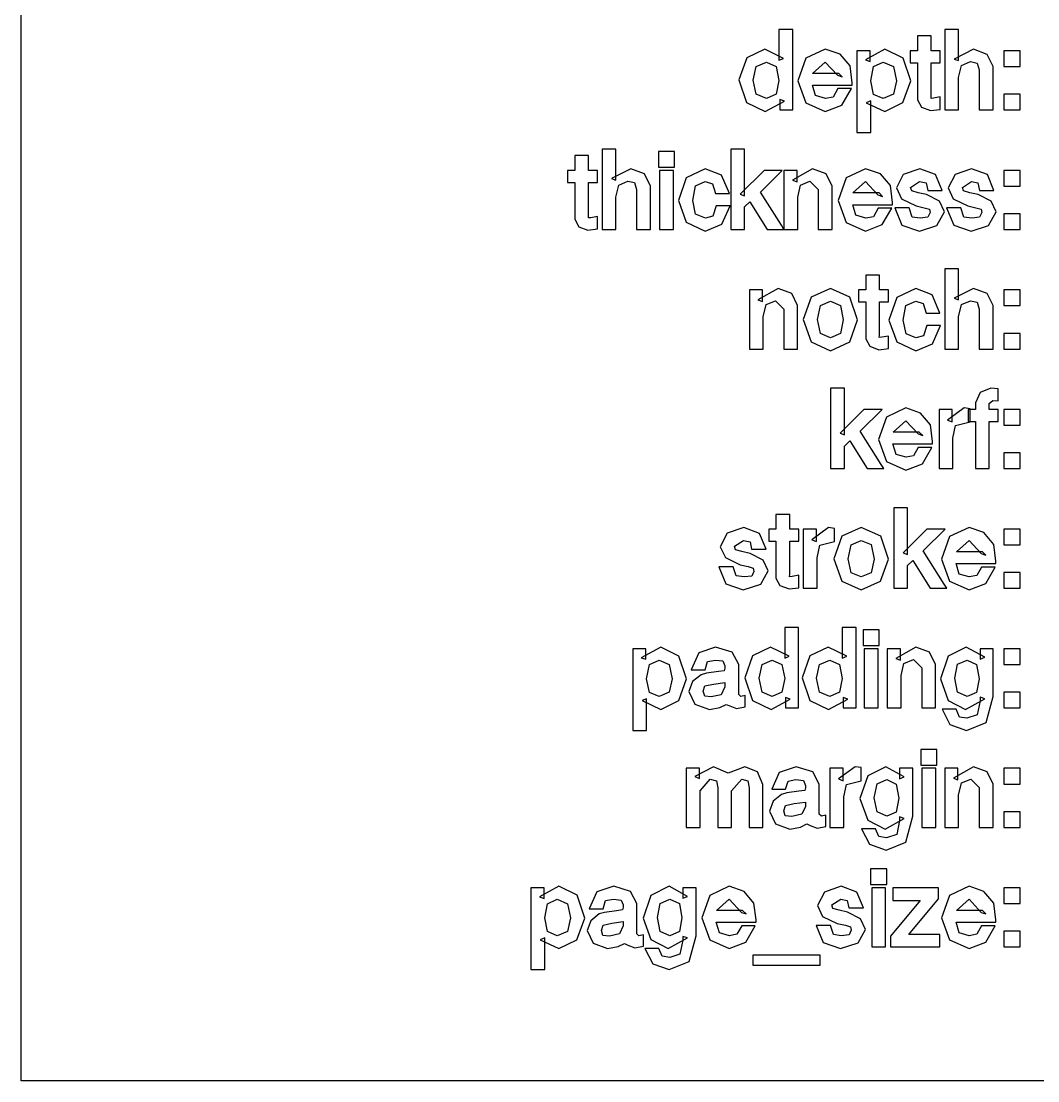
# Model space of a CAD drawing. Extents: x 0 to 373, y 0 to 632.
# Drawn here: x 0.4 to 24.68, y 0.13 to 25.42 of the extents above; entities that cross this region are included whole.
import ezdxf

# ---------------------------------------------------------------- set-up
doc = ezdxf.new("R2010")
doc.units = 0
doc.layers.get('0').update_dxf_attribs({"linetype": 'CONTINUOUS'})

msp = doc.modelspace()

# ---------------------------------------------------------------- linework, layer by layer
at = {"color": 150}
for p, q in [((0.3955, 0.12678), (0.3955, 53.0433)), ((18.8226, 25.2222), (18.4919, 25.2222)), ((18.4919, 25.2222), (18.4919, 24.4891)), ((18.8226, 23.3591), (18.8226, 25.2222)), ((22.1313, 25.0679), (21.8006, 25.0679)), ((21.8006, 25.0679), (21.8006, 24.7151)), ((22.1313, 24.7151), (22.1313, 25.0679)), ((22.7858, 25.2222), (22.4551, 25.2222)), ((22.4551, 25.2222), (22.4551, 23.304)), ((22.7858, 24.4781), (22.7858, 25.2222)), ((17.723, 24.5429), (17.5383, 24.0206)), ((18.1556, 24.7537), (17.723, 24.5429)), ((18.6021, 24.5332), (18.1556, 24.7537)), ((19.1382, 24.536), (18.9453, 23.9985)), ((19.6012, 24.7537), (19.1382, 24.536)), ((19.954, 24.631), (19.6012, 24.7537)), ((20.191, 24.3513), (19.954, 24.631)), ((20.6706, 24.7151), (20.3564, 24.7151)), ((20.3564, 24.7151), (20.3564, 22.7638)), ((21.0234, 24.7537), (20.5603, 24.5001)), ((20.6706, 24.4615), (20.6706, 24.7151)), ((21.4602, 24.5374), (21.0234, 24.7537)), ((21.6407, 23.993), (21.4602, 24.5374)), ((21.8006, 24.7151), (21.6297, 24.7151)), ((21.6297, 24.7151), (21.6297, 24.4285)), ((22.3463, 24.7151), (22.1313, 24.7151)), ((22.3463, 24.4285), (22.3463, 24.7151)), ((23.1386, 24.7537), (22.6756, 24.5167)), ((23.468, 24.6283), (23.1386, 24.7537)), ((23.6072, 24.3403), (23.468, 24.6283)), ((24.2521, 24.7151), (23.8662, 24.7151)), ((23.8662, 24.7151), (23.8662, 24.3403)), ((24.2521, 24.3954), (24.2521, 24.7151)), ((17.88, 24.0096), (17.9517, 24.3389)), ((17.9517, 24.3389), (18.1942, 24.445)), ((18.1942, 24.445), (18.4258, 24.3362)), ((18.4258, 24.3362), (18.4919, 24.0041)), ((18.4919, 24.4891), (18.6021, 24.5332)), ((19.298, 24.1749), (19.6012, 24.445)), ((19.6012, 24.445), (19.8934, 24.1308)), ((20.2406, 23.9489), (20.191, 24.3513)), ((20.5603, 24.5001), (20.6706, 24.4615)), ((20.6871, 23.9985), (20.7546, 24.3362)), ((20.7546, 24.3362), (20.9848, 24.445)), ((20.9848, 24.445), (21.2259, 24.3375)), ((21.2259, 24.3375), (21.299, 23.9985)), ((21.6297, 24.4285), (21.8006, 24.4285)), ((21.8006, 24.4285), (21.8006, 23.5465)), ((22.1313, 23.6402), (22.1313, 24.4285)), ((22.1313, 24.4285), (22.3463, 24.4285)), ((22.6756, 24.5167), (22.7858, 24.4781)), ((22.7858, 24.0757), (22.8506, 24.3651)), ((22.8506, 24.3651), (23.0725, 24.456)), ((23.0725, 24.456), (23.2296, 24.4216)), ((23.2296, 24.4216), (23.2765, 24.2576)), ((23.6072, 23.3591), (23.6072, 24.3403)), ((23.8662, 24.3403), (24.2521, 24.3403)), ((24.2521, 24.3403), (24.2521, 24.3954)), ((19.9209, 24.1749), (19.298, 24.1749)), ((19.8934, 24.1308), (20.0036, 24.0923)), ((20.0036, 24.0923), (19.9209, 24.1749)), ((22.7858, 23.304), (22.7858, 24.0757)), ((23.2765, 24.2576), (23.2765, 23.304)), ((17.5383, 24.0206), (17.7216, 23.4804)), ((17.9517, 23.6788), (17.88, 24.0096)), ((18.4919, 24.0041), (18.4258, 23.6775)), ((18.9453, 23.9985), (19.1368, 23.4735)), ((19.3683, 23.643), (19.2925, 23.8938)), ((19.2925, 23.8938), (20.2406, 23.8938)), ((19.8989, 23.8111), (19.7859, 23.6086)), ((20.2241, 23.8111), (19.8989, 23.8111)), ((19.9995, 23.4184), (20.2241, 23.8111)), ((20.2406, 23.8938), (20.2406, 23.9489)), ((20.7546, 23.6733), (20.6871, 23.9985)), ((21.299, 23.9985), (21.2259, 23.6775)), ((21.4561, 23.4763), (21.6407, 23.993)), ((18.1942, 23.5741), (17.9517, 23.6788)), ((18.4258, 23.6775), (18.1942, 23.5741)), ((18.6242, 23.5134), (18.514, 23.552)), ((18.514, 23.552), (18.514, 23.304)), ((19.6067, 23.5741), (19.3683, 23.643)), ((19.7859, 23.6086), (19.6067, 23.5741)), ((20.9848, 23.5741), (20.7546, 23.6733)), ((21.2259, 23.6775), (20.9848, 23.5741)), ((21.8006, 23.5465), (21.897, 23.3702)), ((22.1258, 23.5782), (22.1313, 23.6402)), ((22.1864, 23.5851), (22.1258, 23.5782)), ((22.3463, 23.6127), (22.1864, 23.5851)), ((22.3463, 23.3591), (22.3463, 23.6127)), ((24.2521, 23.6788), (23.8662, 23.6788)), ((23.8662, 23.6788), (23.8662, 23.304)), ((24.2521, 23.3591), (24.2521, 23.6788)), ((17.7216, 23.4804), (18.1667, 23.2654)), ((18.1667, 23.2654), (18.6242, 23.5134)), ((18.514, 23.304), (18.8226, 23.304)), ((18.8226, 23.304), (18.8226, 23.3591)), ((19.1368, 23.4735), (19.6012, 23.2654)), ((19.6012, 23.2654), (19.9995, 23.4184)), ((20.6871, 23.519), (20.5769, 23.4749)), ((20.5769, 23.4749), (21.0234, 23.2654)), ((20.6871, 22.7638), (20.6871, 23.519)), ((21.0234, 23.2654), (21.4561, 23.4763)), ((21.897, 23.3702), (22.1148, 23.2875)), ((22.1148, 23.2875), (22.3463, 23.315)), ((22.3463, 23.315), (22.3463, 23.3591)), ((22.4551, 23.304), (22.7858, 23.304)), ((23.2765, 23.304), (23.6072, 23.304)), ((23.6072, 23.304), (23.6072, 23.3591)), ((23.8662, 23.304), (24.2521, 23.304)), ((24.2521, 23.304), (24.2521, 23.3591)), ((20.3564, 22.7638), (20.6871, 22.7638)), ((14.6017, 22.3669), (14.271, 22.3669)), ((14.271, 22.3669), (14.271, 20.4487)), ((14.6017, 21.6228), (14.6017, 22.3669)), ((16.0018, 22.3118), (15.6159, 22.3118)), ((15.6159, 22.3118), (15.6159, 21.937)), ((16.0018, 21.9921), (16.0018, 22.3118)), ((17.6747, 22.3669), (17.344, 22.3669)), ((17.344, 22.3669), (17.344, 20.4487)), ((17.6747, 21.2535), (17.6747, 22.3669)), ((13.9485, 22.2126), (13.6178, 22.2126)), ((13.6178, 22.2126), (13.6178, 21.8598)), ((13.9485, 21.8598), (13.9485, 22.2126)), ((13.6178, 21.8598), (13.4469, 21.8598)), ((13.4469, 21.8598), (13.4469, 21.5732)), ((14.1635, 21.8598), (13.9485, 21.8598)), ((14.1635, 21.5732), (14.1635, 21.8598)), ((14.9545, 21.8984), (14.4914, 21.6614)), ((15.2838, 21.773), (14.9545, 21.8984)), ((15.423, 21.485), (15.2838, 21.773)), ((15.6159, 21.937), (16.0018, 21.937)), ((15.9742, 21.8598), (15.6435, 21.8598)), ((15.6435, 21.8598), (15.6435, 20.4487)), ((15.9742, 20.5038), (15.9742, 21.8598)), ((16.0018, 21.937), (16.0018, 21.9921)), ((16.7321, 21.8984), (16.2815, 21.6793)), ((17.1208, 21.7441), (16.7321, 21.8984)), ((18.1378, 21.8598), (17.57, 21.2921)), ((18.0496, 21.3417), (18.5732, 21.8598)), ((18.5732, 21.8598), (18.1378, 21.8598)), ((18.926, 21.8598), (18.6118, 21.8598)), ((18.6118, 21.8598), (18.6118, 20.4487)), ((19.2953, 21.8984), (18.8157, 21.6228)), ((18.926, 21.5842), (18.926, 21.8598)), ((19.6219, 21.773), (19.2953, 21.8984)), ((19.7638, 21.485), (19.6219, 21.773)), ((20.5645, 21.8984), (20.1015, 21.6807)), ((20.9173, 21.7758), (20.5645, 21.8984)), ((21.1542, 21.496), (20.9173, 21.7758)), ((21.4643, 21.7606), (21.2976, 21.4409)), ((21.8598, 21.8984), (21.4643, 21.7606)), ((22.236, 21.7579), (21.8598, 21.8984)), ((22.3945, 21.3803), (22.236, 21.7579)), ((22.6991, 21.7606), (22.5323, 21.4409)), ((23.0945, 21.8984), (22.6991, 21.7606)), ((23.4708, 21.7579), (23.0945, 21.8984)), ((23.6292, 21.3803), (23.4708, 21.7579)), ((24.2521, 21.8598), (23.8662, 21.8598)), ((23.8662, 21.8598), (23.8662, 21.485)), ((24.2521, 21.5401), (24.2521, 21.8598)), ((13.4469, 21.5732), (13.6178, 21.5732)), ((13.6178, 21.5732), (13.6178, 20.6912)), ((13.9485, 20.785), (13.9485, 21.5732)), ((13.9485, 21.5732), (14.1635, 21.5732)), ((14.4914, 21.6614), (14.6017, 21.6228)), ((14.6017, 21.2204), (14.6665, 21.5098)), ((14.6665, 21.5098), (14.8883, 21.6008)), ((14.8883, 21.6008), (15.0454, 21.5663)), ((15.0454, 21.5663), (15.0923, 21.4023)), ((16.2815, 21.6793), (16.0927, 21.1377)), ((16.4979, 21.4864), (16.7321, 21.5897)), ((16.7321, 21.5897), (16.9072, 21.5387)), ((16.9072, 21.5387), (16.9802, 21.3086)), ((17.3109, 21.3086), (17.1208, 21.7441)), ((18.8157, 21.6228), (18.926, 21.5842)), ((18.9425, 21.2204), (19.01, 21.5098)), ((19.01, 21.5098), (19.2346, 21.6008)), ((19.2346, 21.6008), (19.4331, 21.4023)), ((20.1015, 21.6807), (19.9085, 21.1432)), ((20.2613, 21.3196), (20.5645, 21.5897)), ((20.5645, 21.5897), (20.8566, 21.2755)), ((21.6393, 21.4519), (21.8543, 21.5897)), ((21.8543, 21.5897), (22.01, 21.558)), ((22.01, 21.558), (22.0472, 21.3803)), ((22.874, 21.4519), (23.089, 21.5897)), ((23.089, 21.5897), (23.2447, 21.558)), ((23.2447, 21.558), (23.282, 21.3803)), ((24.2521, 21.485), (24.2521, 21.5401)), ((15.0923, 21.4023), (15.0923, 20.4487)), ((15.423, 20.5038), (15.423, 21.485)), ((16.4345, 21.1377), (16.4979, 21.4864)), ((16.9802, 21.3086), (17.3109, 21.3086)), ((17.57, 21.2921), (17.6747, 21.2535)), ((18.5511, 20.5479), (18.0496, 21.3417)), ((19.4331, 21.4023), (19.4331, 20.4487)), ((19.7638, 20.5038), (19.7638, 21.485)), ((20.8842, 21.3196), (20.2613, 21.3196)), ((20.8566, 21.2755), (20.9669, 21.2369)), ((20.9669, 21.2369), (20.8842, 21.3196)), ((21.2039, 21.0936), (21.1542, 21.496)), ((21.2976, 21.4409), (21.4202, 21.1791)), ((21.6655, 21.3679), (21.6393, 21.4519)), ((21.8157, 21.3251), (21.6655, 21.3679)), ((22.0141, 21.281), (21.8157, 21.3251)), ((22.3256, 21.1226), (22.0141, 21.281)), ((22.0472, 21.3803), (22.3945, 21.3803)), ((22.5323, 21.4409), (22.655, 21.1791)), ((22.9003, 21.3679), (22.874, 21.4519)), ((23.0504, 21.3251), (22.9003, 21.3679)), ((23.2489, 21.281), (23.0504, 21.3251)), ((23.5603, 21.1226), (23.2489, 21.281)), ((23.282, 21.3803), (23.6292, 21.3803)), ((23.8662, 21.485), (24.2521, 21.485)), ((14.6017, 20.4487), (14.6017, 21.2204)), ((16.0927, 21.1377), (16.2801, 20.6196)), ((16.5006, 20.8153), (16.4345, 21.1377)), ((16.9967, 21.011), (16.9168, 20.7643)), ((17.2613, 21.011), (16.9967, 21.011)), ((17.1331, 20.5769), (17.3275, 21.011)), ((17.3275, 21.011), (17.2613, 21.011)), ((17.6747, 20.9889), (17.8015, 21.1102)), ((17.8015, 21.1102), (18.2149, 20.4487)), ((18.9425, 20.4487), (18.9425, 21.2204)), ((19.9085, 21.1432), (20.1001, 20.6182)), ((20.3316, 20.7877), (20.2558, 21.0385)), ((20.2558, 21.0385), (21.2039, 21.0385)), ((21.2039, 21.0385), (21.2039, 21.0936)), ((21.4202, 21.1791), (21.7716, 21.011)), ((21.7716, 21.011), (21.9645, 20.9669)), ((22.4441, 20.8676), (22.3256, 21.1226)), ((22.655, 21.1791), (23.0063, 21.011)), ((23.0063, 21.011), (23.1993, 20.9669)), ((23.6788, 20.8676), (23.5603, 21.1226)), ((13.943, 20.7229), (13.9485, 20.785)), ((14.1635, 20.7574), (14.0036, 20.7298)), ((14.1635, 20.5038), (14.1635, 20.7574)), ((16.7376, 20.7188), (16.5006, 20.8153)), ((16.9168, 20.7643), (16.7376, 20.7188)), ((17.6747, 20.4487), (17.6747, 20.9889)), ((20.57, 20.7188), (20.3316, 20.7877)), ((20.7491, 20.7532), (20.57, 20.7188)), ((20.8621, 20.9558), (20.7491, 20.7532)), ((21.1873, 20.9558), (20.8621, 20.9558)), ((20.9627, 20.5631), (21.1873, 20.9558)), ((21.6063, 20.9613), (21.2645, 20.9613)), ((21.2645, 20.9613), (21.4326, 20.5521)), ((21.6779, 20.7436), (21.6063, 20.9613)), ((21.8653, 20.7188), (21.6779, 20.7436)), ((21.9645, 20.9669), (22.0872, 20.9296)), ((22.1023, 20.8511), (22.0514, 20.7395)), ((22.0872, 20.9296), (22.1023, 20.8511)), ((22.2677, 20.5466), (22.4441, 20.8676)), ((22.841, 20.9613), (22.4992, 20.9613)), ((22.4992, 20.9613), (22.6673, 20.5521)), ((22.9126, 20.7436), (22.841, 20.9613)), ((23.1001, 20.7188), (22.9126, 20.7436)), ((23.1993, 20.9669), (23.3219, 20.9296)), ((23.3371, 20.8511), (23.2861, 20.7395)), ((23.3219, 20.9296), (23.3371, 20.8511)), ((23.5024, 20.5466), (23.6788, 20.8676)), ((24.2521, 20.8235), (23.8662, 20.8235)), ((23.8662, 20.8235), (23.8662, 20.4487)), ((24.2521, 20.5038), (24.2521, 20.8235)), ((13.6178, 20.6912), (13.7142, 20.5148)), ((13.7142, 20.5148), (13.932, 20.4322)), ((14.0036, 20.7298), (13.943, 20.7229)), ((14.1635, 20.4597), (14.1635, 20.5038)), ((15.423, 20.4487), (15.423, 20.5038)), ((15.9742, 20.4487), (15.9742, 20.5038)), ((16.2801, 20.6196), (16.7321, 20.4101)), ((16.7321, 20.4101), (17.1331, 20.5769)), ((18.6118, 20.4487), (18.5511, 20.5479)), ((19.7638, 20.4487), (19.7638, 20.5038)), ((20.1001, 20.6182), (20.5645, 20.4101)), ((20.5645, 20.4101), (20.9627, 20.5631)), ((21.4326, 20.5521), (21.8488, 20.4101)), ((21.8488, 20.4101), (22.2677, 20.5466)), ((22.0514, 20.7395), (21.8653, 20.7188)), ((22.6673, 20.5521), (23.0835, 20.4101)), ((23.0835, 20.4101), (23.5024, 20.5466)), ((23.2861, 20.7395), (23.1001, 20.7188)), ((24.2521, 20.4487), (24.2521, 20.5038)), ((13.932, 20.4322), (14.1635, 20.4597)), ((14.271, 20.4487), (14.6017, 20.4487)), ((15.0923, 20.4487), (15.423, 20.4487)), ((15.6435, 20.4487), (15.9742, 20.4487)), ((17.344, 20.4487), (17.6747, 20.4487)), ((18.2149, 20.4487), (18.6118, 20.4487)), ((18.6118, 20.4487), (18.9425, 20.4487)), ((19.4331, 20.4487), (19.7638, 20.4487)), ((23.8662, 20.4487), (24.2521, 20.4487)), ((22.7858, 19.5116), (22.4551, 19.5116)), ((22.4551, 19.5116), (22.4551, 17.5934)), ((22.7858, 18.7675), (22.7858, 19.5116)), ((20.8966, 19.3573), (20.5659, 19.3573)), ((20.5659, 19.3573), (20.5659, 19.0045)), ((20.8966, 19.0045), (20.8966, 19.3573)), ((18.1019, 19.0045), (17.7877, 19.0045)), ((17.7877, 19.0045), (17.7877, 17.5934)), ((18.4712, 19.0431), (17.9917, 18.7675)), ((18.1019, 18.7289), (18.1019, 19.0045)), ((18.7978, 18.9177), (18.4712, 19.0431)), ((19.7225, 19.0431), (19.2609, 18.835)), ((20.1883, 18.8336), (19.7225, 19.0431)), ((20.5659, 19.0045), (20.395, 19.0045)), ((20.395, 19.0045), (20.395, 18.7179)), ((21.1116, 19.0045), (20.8966, 19.0045)), ((21.1116, 18.7179), (21.1116, 19.0045)), ((21.7606, 19.0431), (21.31, 18.824)), ((22.1492, 18.8888), (21.7606, 19.0431)), ((23.1386, 19.0431), (22.6756, 18.8061)), ((23.468, 18.9177), (23.1386, 19.0431)), ((24.2521, 19.0045), (23.8662, 19.0045)), ((23.8662, 19.0045), (23.8662, 18.6297)), ((24.2521, 18.6848), (24.2521, 19.0045)), ((17.9917, 18.7675), (18.1019, 18.7289)), ((18.186, 18.6545), (18.4106, 18.7454)), ((18.4106, 18.7454), (18.609, 18.547)), ((18.9398, 18.6297), (18.7978, 18.9177)), ((19.2609, 18.835), (19.072, 18.299)), ((19.4827, 18.6325), (19.7225, 18.7344)), ((19.7225, 18.7344), (19.9636, 18.6338)), ((20.3729, 18.2879), (20.1883, 18.8336)), ((20.395, 18.7179), (20.5659, 18.7179)), ((20.5659, 18.7179), (20.5659, 17.836)), ((20.8966, 17.9296), (20.8966, 18.7179)), ((20.8966, 18.7179), (21.1116, 18.7179)), ((21.31, 18.824), (21.1212, 18.2824)), ((21.5263, 18.6311), (21.7606, 18.7344)), ((21.7606, 18.7344), (21.9356, 18.6834)), ((22.3394, 18.4533), (22.1492, 18.8888)), ((22.6756, 18.8061), (22.7858, 18.7675)), ((22.8506, 18.6545), (23.0725, 18.7454)), ((23.0725, 18.7454), (23.2296, 18.711)), ((23.6072, 18.6297), (23.468, 18.9177)), ((18.1185, 18.3651), (18.186, 18.6545)), ((18.609, 18.547), (18.609, 17.5934)), ((18.9398, 17.6485), (18.9398, 18.6297)), ((19.4138, 18.299), (19.4827, 18.6325)), ((19.9636, 18.6338), (20.0312, 18.2879)), ((21.4629, 18.2824), (21.5263, 18.6311)), ((21.9356, 18.6834), (22.0086, 18.4533)), ((22.7858, 18.3651), (22.8506, 18.6545)), ((23.2296, 18.711), (23.2765, 18.547)), ((23.2765, 18.547), (23.2765, 17.5934)), ((23.6072, 17.6485), (23.6072, 18.6297)), ((23.8662, 18.6297), (24.2521, 18.6297)), ((24.2521, 18.6297), (24.2521, 18.6848)), ((18.1185, 17.5934), (18.1185, 18.3651)), ((19.072, 18.299), (19.2609, 17.7643)), ((19.4827, 17.9641), (19.4138, 18.299)), ((20.0312, 18.2879), (19.9636, 17.9627)), ((20.1841, 17.7629), (20.3729, 18.2879)), ((21.1212, 18.2824), (21.3086, 17.7643)), ((21.5291, 17.96), (21.4629, 18.2824)), ((22.0086, 18.4533), (22.3394, 18.4533)), ((22.7858, 17.5934), (22.7858, 18.3651)), ((19.7225, 17.8635), (19.4827, 17.9641)), ((19.9636, 17.9627), (19.7225, 17.8635)), ((21.7661, 17.8635), (21.5291, 17.96)), ((22.0252, 18.1556), (21.9452, 17.909)), ((22.2898, 18.1556), (22.0252, 18.1556)), ((22.1616, 17.7216), (22.3559, 18.1556)), ((22.3559, 18.1556), (22.2898, 18.1556)), ((24.2521, 17.9682), (23.8662, 17.9682)), ((23.8662, 17.9682), (23.8662, 17.5934)), ((24.2521, 17.6485), (24.2521, 17.9682)), ((19.2609, 17.7643), (19.7225, 17.5548)), ((19.7225, 17.5548), (20.1841, 17.7629)), ((20.5659, 17.836), (20.6623, 17.6596)), ((20.8911, 17.8676), (20.8966, 17.9296)), ((20.9517, 17.8745), (20.8911, 17.8676)), ((21.1116, 17.9021), (20.9517, 17.8745)), ((21.1116, 17.6485), (21.1116, 17.9021)), ((21.3086, 17.7643), (21.7606, 17.5548)), ((21.7606, 17.5548), (22.1616, 17.7216)), ((21.9452, 17.909), (21.7661, 17.8635)), ((17.7877, 17.5934), (18.1185, 17.5934)), ((18.609, 17.5934), (18.9398, 17.5934)), ((18.9398, 17.5934), (18.9398, 17.6485)), ((20.6623, 17.6596), (20.88, 17.5769)), ((20.88, 17.5769), (21.1116, 17.6044)), ((21.1116, 17.6044), (21.1116, 17.6485)), ((22.4551, 17.5934), (22.7858, 17.5934)), ((23.2765, 17.5934), (23.6072, 17.5934)), ((23.6072, 17.5934), (23.6072, 17.6485)), ((23.8662, 17.5934), (24.2521, 17.5934)), ((24.2521, 17.5934), (24.2521, 17.6485)), ((20.0587, 16.6577), (19.728, 16.6577)), ((19.728, 16.6577), (19.728, 14.7395)), ((20.0587, 15.5443), (20.0587, 16.6577)), ((23.2971, 16.5571), (23.1855, 16.3105)), ((23.5548, 16.6632), (23.2971, 16.5571)), ((23.7312, 16.6412), (23.5548, 16.6632)), ((23.7312, 16.3601), (23.7312, 16.6412)), ((21.5249, 16.1892), (21.0619, 15.9714)), ((21.8777, 16.0666), (21.5249, 16.1892)), ((22.9196, 16.1892), (22.5227, 15.897)), ((23.0628, 16.1671), (22.9196, 16.1892)), ((23.1855, 16.3105), (23.1855, 16.1506)), ((23.5162, 16.2939), (23.5989, 16.3656)), ((23.5162, 16.1506), (23.5162, 16.2939)), ((23.5989, 16.3656), (23.7312, 16.3601)), ((20.5218, 16.1506), (19.954, 15.5829)), ((20.4336, 15.6325), (20.9572, 16.1506)), ((20.9572, 16.1506), (20.5218, 16.1506)), ((21.0619, 15.9714), (20.869, 15.434)), ((22.1148, 15.7868), (21.8777, 16.0666)), ((22.6329, 16.1506), (22.3187, 16.1506)), ((22.3187, 16.1506), (22.3187, 14.7395)), ((22.6329, 15.853), (22.6329, 16.1506)), ((23.1855, 16.1506), (23.0091, 16.1506)), ((23.0091, 16.1506), (23.0091, 15.864)), ((23.0628, 15.9081), (23.0628, 16.1671)), ((23.7312, 16.1506), (23.5162, 16.1506)), ((23.7312, 15.9246), (23.7312, 16.1506)), ((24.2521, 16.1506), (23.8662, 16.1506)), ((23.8662, 16.1506), (23.8662, 15.7758)), ((24.2521, 15.8309), (24.2521, 16.1506)), ((21.2218, 15.6104), (21.5249, 15.8805)), ((21.5249, 15.8805), (21.8171, 15.5663)), ((22.1644, 15.3844), (22.1148, 15.7868)), ((22.5227, 15.897), (22.6329, 15.853)), ((22.6494, 15.4671), (22.7128, 15.7675)), ((22.7128, 15.7675), (23.0628, 15.853)), ((23.0091, 15.864), (23.1855, 15.864)), ((23.0628, 15.853), (23.0628, 15.9081)), ((23.1855, 15.864), (23.1855, 14.7395)), ((23.5162, 14.7395), (23.5162, 15.864)), ((23.5162, 15.864), (23.7312, 15.864)), ((23.7312, 15.864), (23.7312, 15.9246)), ((23.8662, 15.7758), (24.2521, 15.7758)), ((24.2521, 15.7758), (24.2521, 15.8309)), ((19.954, 15.5829), (20.0587, 15.5443)), ((20.9352, 14.8387), (20.4336, 15.6325)), ((20.869, 15.434), (21.0606, 14.909)), ((21.8447, 15.6104), (21.2218, 15.6104)), ((21.8171, 15.5663), (21.9274, 15.5277)), ((21.9274, 15.5277), (21.8447, 15.6104)), ((22.6494, 14.7395), (22.6494, 15.4671)), ((20.0587, 15.2797), (20.1855, 15.401)), ((20.0587, 14.7395), (20.0587, 15.2797)), ((20.1855, 15.401), (20.5989, 14.7395)), ((21.2921, 15.0785), (21.2163, 15.3293)), ((21.2163, 15.3293), (22.1644, 15.3293)), ((21.8226, 15.2466), (21.7096, 15.044)), ((22.1478, 15.2466), (21.8226, 15.2466)), ((21.9232, 14.8539), (22.1478, 15.2466)), ((22.1644, 15.3293), (22.1644, 15.3844)), ((21.5305, 15.0096), (21.2921, 15.0785)), ((21.7096, 15.044), (21.5305, 15.0096)), ((24.2521, 15.1143), (23.8662, 15.1143)), ((23.8662, 15.1143), (23.8662, 14.7395)), ((24.2521, 14.7946), (24.2521, 15.1143)), ((19.728, 14.7395), (20.0587, 14.7395)), ((20.5989, 14.7395), (20.9958, 14.7395)), ((20.9958, 14.7395), (20.9352, 14.8387)), ((21.0606, 14.909), (21.5249, 14.7009)), ((21.5249, 14.7009), (21.9232, 14.8539)), ((22.3187, 14.7395), (22.6494, 14.7395)), ((23.1855, 14.7395), (23.5162, 14.7395)), ((23.8662, 14.7395), (24.2521, 14.7395)), ((24.2521, 14.7395), (24.2521, 14.7946)), ((21.5663, 13.8024), (21.2356, 13.8024)), ((21.2356, 13.8024), (21.2356, 11.8842)), ((21.5663, 12.689), (21.5663, 13.8024)), ((18.751, 13.6481), (18.4202, 13.6481)), ((18.4202, 13.6481), (18.4202, 13.2953)), ((18.751, 13.2953), (18.751, 13.6481)), ((17.2586, 13.1961), (17.0918, 12.8764)), ((17.6541, 13.3339), (17.2586, 13.1961)), ((18.0303, 13.1933), (17.6541, 13.3339)), ((18.1887, 12.8157), (18.0303, 13.1933)), ((18.4202, 13.2953), (18.2494, 13.2953)), ((18.2494, 13.2953), (18.2494, 13.0087)), ((18.9659, 13.2953), (18.751, 13.2953)), ((18.9659, 13.0087), (18.9659, 13.2953)), ((19.3876, 13.2953), (19.0734, 13.2953)), ((19.0734, 13.2953), (19.0734, 11.8842)), ((19.6742, 13.3339), (19.2774, 13.0418)), ((19.3876, 12.9977), (19.3876, 13.2953)), ((19.8176, 13.3119), (19.6742, 13.3339)), ((19.8176, 13.0528), (19.8176, 13.3119)), ((20.4584, 13.3339), (19.9967, 13.1258)), ((20.9241, 13.1244), (20.4584, 13.3339)), ((22.0293, 13.2953), (21.4616, 12.7276)), ((21.9411, 12.7772), (22.4648, 13.2953)), ((22.4648, 13.2953), (22.0293, 13.2953)), ((23.0339, 13.3339), (22.5709, 13.1162)), ((23.3867, 13.2112), (23.0339, 13.3339)), ((23.6237, 12.9315), (23.3867, 13.2112)), ((24.2521, 13.2953), (23.8662, 13.2953)), ((23.8662, 13.2953), (23.8662, 12.9205)), ((24.2521, 12.9756), (24.2521, 13.2953)), ((17.4336, 12.8874), (17.6485, 13.0252)), ((17.6485, 13.0252), (17.8043, 12.9935)), ((17.8043, 12.9935), (17.8415, 12.8157)), ((18.2494, 13.0087), (18.4202, 13.0087)), ((18.4202, 13.0087), (18.4202, 12.1267)), ((18.751, 12.2204), (18.751, 13.0087)), ((18.751, 13.0087), (18.9659, 13.0087)), ((19.2774, 13.0418), (19.3876, 12.9977)), ((19.4042, 12.6118), (19.4675, 12.9122)), ((19.4675, 12.9122), (19.8176, 12.9977)), ((19.9967, 13.1258), (19.8079, 12.5898)), ((19.8176, 12.9977), (19.8176, 13.0528)), ((20.1497, 12.5898), (20.2186, 12.9232)), ((20.2186, 12.9232), (20.4584, 13.0252)), ((20.4584, 13.0252), (20.6995, 12.9246)), ((20.6995, 12.9246), (20.767, 12.5788)), ((21.1088, 12.5788), (20.9241, 13.1244)), ((22.5709, 13.1162), (22.378, 12.5788)), ((22.7307, 12.7551), (23.0339, 13.0252)), ((23.0339, 13.0252), (23.3261, 12.711)), ((23.6733, 12.5291), (23.6237, 12.9315)), ((23.8662, 12.9205), (24.2521, 12.9205)), ((24.2521, 12.9205), (24.2521, 12.9756)), ((17.0918, 12.8764), (17.2145, 12.6146)), ((17.4597, 12.8034), (17.4336, 12.8874)), ((17.61, 12.7606), (17.4597, 12.8034)), ((17.8084, 12.7165), (17.61, 12.7606)), ((18.1198, 12.5581), (17.8084, 12.7165)), ((17.8415, 12.8157), (18.1887, 12.8157)), ((21.4616, 12.7276), (21.5663, 12.689)), ((22.4427, 11.9834), (21.9411, 12.7772)), ((23.3536, 12.7551), (22.7307, 12.7551)), ((23.3261, 12.711), (23.4363, 12.6724)), ((23.4363, 12.6724), (23.3536, 12.7551)), ((17.4005, 12.3968), (17.0587, 12.3968)), ((17.0587, 12.3968), (17.2268, 11.9876)), ((17.2145, 12.6146), (17.5659, 12.4465)), ((17.4721, 12.1791), (17.4005, 12.3968)), ((17.5659, 12.4465), (17.7588, 12.4024)), ((17.7588, 12.4024), (17.8814, 12.3651)), ((18.2383, 12.3031), (18.1198, 12.5581)), ((19.4042, 11.8842), (19.4042, 12.6118)), ((19.8079, 12.5898), (19.9967, 12.0551)), ((20.2186, 12.2549), (20.1497, 12.5898)), ((20.767, 12.5788), (20.6995, 12.2535)), ((20.92, 12.0537), (21.1088, 12.5788)), ((21.5663, 12.4244), (21.6931, 12.5457)), ((21.5663, 11.8842), (21.5663, 12.4244)), ((21.6931, 12.5457), (22.1065, 11.8842)), ((22.378, 12.5788), (22.5695, 12.0537)), ((22.801, 12.2232), (22.7252, 12.474)), ((22.7252, 12.474), (23.6733, 12.474)), ((23.6733, 12.474), (23.6733, 12.5291)), ((17.6596, 12.1543), (17.4721, 12.1791)), ((17.8456, 12.175), (17.6596, 12.1543)), ((17.8966, 12.2866), (17.8456, 12.175)), ((17.8814, 12.3651), (17.8966, 12.2866)), ((18.0619, 11.982), (18.2383, 12.3031)), ((18.7454, 12.1584), (18.751, 12.2204)), ((18.8061, 12.1653), (18.7454, 12.1584)), ((18.9659, 12.1929), (18.8061, 12.1653)), ((18.9659, 11.9393), (18.9659, 12.1929)), ((20.4584, 12.1543), (20.2186, 12.2549)), ((20.6995, 12.2535), (20.4584, 12.1543)), ((23.0394, 12.1543), (22.801, 12.2232)), ((23.2186, 12.1888), (23.0394, 12.1543)), ((23.3316, 12.3913), (23.2186, 12.1888)), ((23.6568, 12.3913), (23.3316, 12.3913)), ((23.4322, 11.9986), (23.6568, 12.3913)), ((24.2521, 12.259), (23.8662, 12.259)), ((23.8662, 12.259), (23.8662, 11.8842)), ((24.2521, 11.9393), (24.2521, 12.259)), ((17.2268, 11.9876), (17.643, 11.8456)), ((17.643, 11.8456), (18.0619, 11.982)), ((18.4202, 12.1267), (18.5167, 11.9503)), ((18.5167, 11.9503), (18.7344, 11.8677)), ((18.7344, 11.8677), (18.9659, 11.8952)), ((18.9659, 11.8952), (18.9659, 11.9393)), ((19.9967, 12.0551), (20.4584, 11.8456)), ((20.4584, 11.8456), (20.92, 12.0537)), ((22.5034, 11.8842), (22.4427, 11.9834)), ((22.5695, 12.0537), (23.0339, 11.8456)), ((23.0339, 11.8456), (23.4322, 11.9986)), ((24.2521, 11.8842), (24.2521, 11.9393)), ((19.0734, 11.8842), (19.4042, 11.8842)), ((21.2356, 11.8842), (21.5663, 11.8842)), ((22.1065, 11.8842), (22.5034, 11.8842)), ((23.8662, 11.8842), (24.2521, 11.8842)), ((18.9618, 10.9485), (18.6311, 10.9485)), ((18.6311, 10.9485), (18.6311, 10.2154)), ((18.9618, 9.0854), (18.9618, 10.9485)), ((20.3343, 10.9485), (20.0036, 10.9485)), ((20.0036, 10.9485), (20.0036, 10.2154)), ((20.3343, 9.0854), (20.3343, 10.9485)), ((20.8911, 10.8934), (20.5052, 10.8934)), ((20.5052, 10.8934), (20.5052, 10.5186)), ((20.8911, 10.5737), (20.8911, 10.8934)), ((15.3169, 10.4414), (15.0027, 10.4414)), ((15.0027, 10.4414), (15.0027, 8.49009)), ((15.6697, 10.48), (15.2067, 10.2264)), ((15.3169, 10.1878), (15.3169, 10.4414)), ((16.1065, 10.2636), (15.6697, 10.48)), ((16.9816, 10.48), (16.5778, 10.3449)), ((17.3771, 10.3587), (16.9816, 10.48)), ((18.2948, 10.48), (17.8621, 10.2691)), ((18.7413, 10.2595), (18.2948, 10.48)), ((19.6674, 10.48), (19.2346, 10.2691)), ((20.1138, 10.2595), (19.6674, 10.48)), ((20.5052, 10.5186), (20.8911, 10.5186)), ((20.8635, 10.4414), (20.5328, 10.4414)), ((20.5328, 10.4414), (20.5328, 9.0303)), ((20.8635, 9.0854), (20.8635, 10.4414)), ((20.8911, 10.5186), (20.8911, 10.5737)), ((21.3954, 10.4414), (21.0812, 10.4414)), ((21.0812, 10.4414), (21.0812, 9.0303)), ((21.7647, 10.48), (21.2852, 10.2044)), ((21.3954, 10.1658), (21.3954, 10.4414)), ((22.0913, 10.3546), (21.7647, 10.48)), ((22.9678, 10.48), (22.5351, 10.2595)), ((23.4087, 10.2374), (22.9678, 10.48)), ((23.6127, 10.4414), (23.2985, 10.4414)), ((23.2985, 10.4414), (23.2985, 10.1933)), ((23.6127, 9.30039), (23.6127, 10.4414)), ((24.2521, 10.4414), (23.8662, 10.4414)), ((23.8662, 10.4414), (23.8662, 10.0666)), ((24.2521, 10.1217), (24.2521, 10.4414)), ((15.2067, 10.2264), (15.3169, 10.1878)), ((15.401, 10.0624), (15.6311, 10.1713)), ((15.6311, 10.1713), (15.8722, 10.0638)), ((16.287, 9.71931), (16.1065, 10.2636)), ((16.5778, 10.3449), (16.3973, 9.9398)), ((16.728, 9.9398), (16.7872, 10.1369)), ((16.7872, 10.1369), (16.9761, 10.1713)), ((16.9761, 10.1713), (17.1566, 10.1506)), ((17.1566, 10.1506), (17.202, 10.0335)), ((17.5328, 10.0666), (17.3771, 10.3587)), ((17.8621, 10.2691), (17.6775, 9.74686)), ((18.0909, 10.0652), (18.3334, 10.1713)), ((18.3334, 10.1713), (18.5649, 10.0624)), ((18.6311, 10.2154), (18.7413, 10.2595)), ((19.2346, 10.2691), (19.05, 9.74686)), ((19.4634, 10.0652), (19.706, 10.1713)), ((19.706, 10.1713), (19.9374, 10.0624)), ((20.0036, 10.2154), (20.1138, 10.2595)), ((21.2852, 10.2044), (21.3954, 10.1658)), ((21.4795, 10.0914), (21.7041, 10.1823)), ((21.7041, 10.1823), (21.9025, 9.98389)), ((22.2333, 10.0666), (22.0913, 10.3546)), ((22.5351, 10.2595), (22.3504, 9.71931)), ((22.7583, 10.0693), (22.9898, 10.1713)), ((22.9898, 10.1713), (23.2158, 10.0666)), ((23.2985, 10.1933), (23.4087, 10.2374)), ((24.2521, 10.0666), (24.2521, 10.1217)), ((15.3334, 9.72481), (15.401, 10.0624)), ((15.8722, 10.0638), (15.9453, 9.72481)), ((16.3973, 9.9398), (16.728, 9.9398)), ((17.0477, 9.8957), (16.7597, 9.85711)), ((17.1869, 9.915), (17.0477, 9.8957)), ((17.202, 9.97839), (17.1869, 9.915)), ((17.202, 10.0335), (17.202, 9.97839)), ((17.5328, 9.34448), (17.5328, 10.0666)), ((18.0192, 9.73586), (18.0909, 10.0652)), ((18.5649, 10.0624), (18.6311, 9.73032)), ((19.3918, 9.73586), (19.4634, 10.0652)), ((19.9374, 10.0624), (20.0036, 9.73032)), ((21.412, 9.802), (21.4795, 10.0914)), ((21.9025, 9.98389), (21.9025, 9.0303)), ((22.2333, 9.0854), (22.2333, 10.0666)), ((22.6921, 9.73586), (22.7583, 10.0693)), ((23.2158, 10.0666), (23.2765, 9.72481)), ((23.8662, 10.0666), (24.2521, 10.0666)), ((15.401, 9.39959), (15.3334, 9.72481)), ((15.9453, 9.72481), (15.8722, 9.40375)), ((16.1024, 9.20253), (16.287, 9.71931)), ((16.4317, 9.65729), (16.3421, 9.42164)), ((16.6343, 9.81851), (16.4317, 9.65729)), ((16.7597, 9.85711), (16.6343, 9.81851)), ((16.932, 9.59803), (17.202, 9.63662)), ((17.202, 9.63662), (17.202, 9.53188)), ((17.6775, 9.74686), (17.8608, 9.20669)), ((18.0909, 9.40513), (18.0192, 9.73586)), ((18.6311, 9.73032), (18.5649, 9.40375)), ((19.05, 9.74686), (19.2333, 9.20669)), ((19.4634, 9.40513), (19.3918, 9.73586)), ((20.0036, 9.73032), (19.9374, 9.40375)), ((21.412, 9.0303), (21.412, 9.802)), ((22.3504, 9.71931), (22.5364, 9.20531)), ((22.7583, 9.40096), (22.6921, 9.73586)), ((23.2765, 9.72481), (23.2158, 9.39684)), ((15.6311, 9.30039), (15.401, 9.39959)), ((15.8722, 9.40375), (15.6311, 9.30039)), ((16.3421, 9.42164), (16.4882, 9.11987)), ((16.6839, 9.42717), (16.7253, 9.55255)), ((16.7197, 9.30727), (16.6839, 9.42717)), ((16.7253, 9.55255), (16.932, 9.59803)), ((17.202, 9.53188), (17.1138, 9.34311)), ((18.3334, 9.30039), (18.0909, 9.40513)), ((18.5649, 9.40375), (18.3334, 9.30039)), ((19.706, 9.30039), (19.4634, 9.40513)), ((19.9374, 9.40375), (19.706, 9.30039)), ((22.9898, 9.30039), (22.7583, 9.40096)), ((23.2158, 9.39684), (22.9898, 9.30039)), ((24.2521, 9.40513), (23.8662, 9.40513)), ((23.8662, 9.40513), (23.8662, 9.0303)), ((24.2521, 9.0854), (24.2521, 9.40513)), ((15.3334, 9.24525), (15.2232, 9.20115)), ((15.2232, 9.20115), (15.6697, 8.99171)), ((15.3334, 8.49009), (15.3334, 9.24525)), ((15.6697, 8.99171), (16.1024, 9.20253)), ((16.4882, 9.11987), (16.8327, 8.99171)), ((16.8768, 9.28934), (16.7197, 9.30727)), ((17.1138, 9.34311), (16.8768, 9.28934)), ((17.0835, 9.03993), (17.2351, 9.11296)), ((17.2351, 9.11296), (17.3192, 9.0744)), ((17.5824, 9.30039), (17.5328, 9.34448)), ((17.6871, 9.32244), (17.5824, 9.30039)), ((17.6871, 9.09091), (17.6871, 9.32244)), ((17.8608, 9.20669), (18.3059, 8.99171)), ((18.3059, 8.99171), (18.7634, 9.23974)), ((18.7634, 9.23974), (18.6531, 9.27834)), ((18.6531, 9.27834), (18.6531, 9.0303)), ((19.2333, 9.20669), (19.6784, 8.99171)), ((19.6784, 8.99171), (20.1359, 9.23974)), ((20.1359, 9.23974), (20.0256, 9.27834)), ((20.0256, 9.27834), (20.0256, 9.0303)), ((22.5364, 9.20531), (22.9512, 8.99171)), ((22.9512, 8.99171), (23.4087, 9.24525)), ((23.2985, 9.19565), (23.2296, 8.86079)), ((23.4087, 9.24525), (23.2985, 9.28384)), ((23.2985, 9.28384), (23.2985, 9.19565)), ((23.4459, 8.68027), (23.6127, 9.30039)), ((16.8327, 8.99171), (17.0835, 9.03993)), ((17.3192, 9.0744), (17.4832, 9.01375)), ((17.4832, 9.01375), (17.6871, 9.05235)), ((17.6871, 9.05235), (17.6871, 9.09091)), ((18.6531, 9.0303), (18.9618, 9.0303)), ((18.9618, 9.0303), (18.9618, 9.0854)), ((20.0256, 9.0303), (20.3343, 9.0303)), ((20.3343, 9.0303), (20.3343, 9.0854)), ((20.5328, 9.0303), (20.8635, 9.0303)), ((20.8635, 9.0303), (20.8635, 9.0854)), ((21.0812, 9.0303), (21.412, 9.0303)), ((21.9025, 9.0303), (22.2333, 9.0303)), ((22.2333, 9.0303), (22.2333, 9.0854)), ((22.7252, 8.99721), (22.389, 8.99721)), ((22.389, 8.99721), (22.5778, 8.63064)), ((22.8024, 8.80981), (22.7252, 8.99721)), ((23.2296, 8.86079), (22.9843, 8.78223)), ((23.8662, 9.0303), (24.2521, 9.0303)), ((24.2521, 9.0303), (24.2521, 9.0854)), ((22.5778, 8.63064), (22.9733, 8.49009)), ((22.9843, 8.78223), (22.8024, 8.80981)), ((22.9733, 8.49009), (23.4459, 8.68027)), ((15.0027, 8.49009), (15.3334, 8.49009)), ((22.265, 8.03811), (21.8791, 8.03811)), ((21.8791, 8.03811), (21.8791, 7.66329)), ((22.265, 7.71839), (22.265, 8.03811)), ((16.932, 7.62469), (16.4855, 7.38766)), ((17.2847, 7.47035), (16.932, 7.62469)), ((17.6761, 7.62469), (17.2847, 7.47035)), ((17.9848, 7.49928), (17.6761, 7.62469)), ((18.9053, 7.62469), (18.5015, 7.48965)), ((19.3008, 7.50341), (18.9053, 7.62469)), ((20.3123, 7.62469), (19.9154, 7.33256)), ((20.4556, 7.60264), (20.3123, 7.62469)), ((20.4556, 7.34356), (20.4556, 7.60264)), ((21.0454, 7.62469), (20.6127, 7.40421)), ((21.4864, 7.38216), (21.0454, 7.62469)), ((21.8791, 7.66329), (22.265, 7.66329)), ((22.265, 7.66329), (22.265, 7.71839)), ((23.1386, 7.62469), (22.6591, 7.34907)), ((23.4652, 7.49928), (23.1386, 7.62469)), ((16.5957, 7.5861), (16.2815, 7.5861)), ((16.2815, 7.5861), (16.2815, 6.17499)), ((16.4855, 7.38766), (16.5957, 7.34356)), ((16.5957, 7.34356), (16.5957, 7.5861)), ((18.1115, 7.20027), (17.9848, 7.49928)), ((18.5015, 7.48965), (18.321, 7.08448)), ((19.4565, 7.21127), (19.3008, 7.50341)), ((20.0256, 7.5861), (19.7115, 7.5861)), ((19.7115, 7.5861), (19.7115, 6.17499)), ((20.0256, 7.28846), (20.0256, 7.5861)), ((20.6127, 7.40421), (20.4281, 6.864)), ((20.4556, 7.28846), (20.4556, 7.34356)), ((21.6903, 7.5861), (21.3761, 7.5861)), ((21.3761, 7.5861), (21.3761, 7.33806)), ((21.3761, 7.33806), (21.4864, 7.38216)), ((21.6903, 6.44507), (21.6903, 7.5861)), ((22.2374, 7.5861), (21.9067, 7.5861)), ((21.9067, 7.5861), (21.9067, 6.17499)), ((22.2374, 6.23013), (22.2374, 7.5861)), ((22.7693, 7.5861), (22.4551, 7.5861)), ((22.4551, 7.5861), (22.4551, 6.17499)), ((22.6591, 7.34907), (22.7693, 7.31051)), ((22.7693, 7.31051), (22.7693, 7.5861)), ((23.6072, 7.21127), (23.4652, 7.49928)), ((24.2521, 7.5861), (23.8662, 7.5861)), ((23.8662, 7.5861), (23.8662, 7.21127)), ((24.2521, 7.26641), (24.2521, 7.5861)), ((16.6122, 7.04592), (16.8548, 7.32702)), ((16.8548, 7.32702), (17.0009, 7.28708)), ((17.0009, 7.28708), (17.0312, 7.12308)), ((17.0312, 7.12308), (17.0312, 6.17499)), ((17.3619, 7.04592), (17.6044, 7.32702)), ((17.6044, 7.32702), (17.7505, 7.28708)), ((17.7505, 7.28708), (17.7808, 7.12308)), ((17.7808, 7.12308), (17.7808, 6.17499)), ((18.1115, 6.23013), (18.1115, 7.20027)), ((18.321, 7.08448), (18.6517, 7.08448)), ((18.6517, 7.08448), (18.711, 7.28155)), ((18.711, 7.28155), (18.8998, 7.31601)), ((18.8998, 7.31601), (19.0803, 7.29534)), ((19.0803, 7.29534), (19.1258, 7.17822)), ((19.1258, 7.12308), (19.1106, 7.05968)), ((19.1258, 7.17822), (19.1258, 7.12308)), ((19.4565, 6.48917), (19.4565, 7.21127)), ((19.9154, 7.33256), (20.0256, 7.28846)), ((20.0422, 6.90259), (20.1056, 7.20302)), ((20.1056, 7.20302), (20.4556, 7.28846)), ((20.7698, 6.88054), (20.8359, 7.21402)), ((20.8359, 7.21402), (21.0675, 7.31601)), ((21.0675, 7.31601), (21.2935, 7.21127)), ((21.2935, 7.21127), (21.3541, 6.86954)), ((22.7858, 6.94669), (22.8534, 7.23607)), ((22.8534, 7.23607), (23.078, 7.32702)), ((23.078, 7.32702), (23.2765, 7.12858)), ((23.2765, 7.12858), (23.2765, 6.17499)), ((23.6072, 6.23013), (23.6072, 7.21127)), ((23.8662, 7.21127), (24.2521, 7.21127)), ((24.2521, 7.21127), (24.2521, 7.26641)), ((16.6122, 6.17499), (16.6122, 7.04592)), ((17.3619, 6.17499), (17.3619, 7.04592)), ((18.5581, 6.96323), (18.3555, 6.80201)), ((18.6834, 7.00183), (18.5581, 6.96323)), ((18.9714, 7.04039), (18.6834, 7.00183)), ((19.1106, 7.05968), (18.9714, 7.04039)), ((20.0422, 6.17499), (20.0422, 6.90259)), ((20.4281, 6.864), (20.6141, 6.35)), ((20.8359, 6.54569), (20.7698, 6.88054)), ((21.3541, 6.86954), (21.2935, 6.54156)), ((22.7858, 6.17499), (22.7858, 6.94669)), ((18.3555, 6.80201), (18.2659, 6.56636)), ((18.6077, 6.57186), (18.649, 6.69727)), ((18.649, 6.69727), (18.8557, 6.74275)), ((18.8557, 6.74275), (19.1258, 6.78134)), ((19.1258, 6.6766), (19.0376, 6.4878)), ((19.1258, 6.78134), (19.1258, 6.6766)), ((18.2659, 6.56636), (18.412, 6.26456)), ((18.6435, 6.45199), (18.6077, 6.57186)), ((18.8006, 6.43407), (18.6435, 6.45199)), ((19.0376, 6.4878), (18.8006, 6.43407)), ((19.5061, 6.44507), (19.4565, 6.48917)), ((19.6108, 6.46712), (19.5061, 6.44507)), ((19.6108, 6.23563), (19.6108, 6.46712)), ((20.6141, 6.35), (21.0289, 6.13639)), ((21.0675, 6.44507), (20.8359, 6.54569)), ((21.0289, 6.13639), (21.4864, 6.38997)), ((21.2935, 6.54156), (21.0675, 6.44507)), ((21.3761, 6.34037), (21.3072, 6.00548)), ((21.4864, 6.38997), (21.3761, 6.42856)), ((21.3761, 6.42856), (21.3761, 6.34037)), ((21.5236, 5.82496), (21.6903, 6.44507)), ((24.2521, 6.54981), (23.8662, 6.54981)), ((23.8662, 6.54981), (23.8662, 6.17499)), ((24.2521, 6.23013), (24.2521, 6.54981)), ((16.2815, 6.17499), (16.6122, 6.17499)), ((17.0312, 6.17499), (17.3619, 6.17499)), ((17.7808, 6.17499), (18.1115, 6.17499)), ((18.1115, 6.17499), (18.1115, 6.23013)), ((18.412, 6.26456), (18.7565, 6.13639)), ((18.7565, 6.13639), (19.0073, 6.18465)), ((19.0073, 6.18465), (19.1589, 6.25768)), ((19.1589, 6.25768), (19.2429, 6.21908)), ((19.2429, 6.21908), (19.4069, 6.15844)), ((19.4069, 6.15844), (19.6108, 6.19704)), ((19.6108, 6.19704), (19.6108, 6.23563)), ((19.7115, 6.17499), (20.0422, 6.17499)), ((20.8029, 6.14193), (20.4666, 6.14193)), ((20.4666, 6.14193), (20.6554, 5.77536)), ((20.88, 5.9545), (20.8029, 6.14193)), ((21.9067, 6.17499), (22.2374, 6.17499)), ((22.2374, 6.17499), (22.2374, 6.23013)), ((22.4551, 6.17499), (22.7858, 6.17499)), ((23.2765, 6.17499), (23.6072, 6.17499)), ((23.6072, 6.17499), (23.6072, 6.23013)), ((23.8662, 6.17499), (24.2521, 6.17499)), ((24.2521, 6.17499), (24.2521, 6.23013)), ((21.0619, 5.92695), (20.88, 5.9545)), ((21.0509, 5.63481), (21.5236, 5.82496)), ((21.3072, 6.00548), (21.0619, 5.92695)), ((20.6554, 5.77536), (21.0509, 5.63481)), ((21.0675, 5.18418), (20.6816, 5.18418)), ((20.6816, 5.18418), (20.6816, 4.80935)), ((21.0675, 4.86449), (21.0675, 5.18418)), ((20.6816, 4.80935), (21.0675, 4.80935)), ((21.0675, 4.80935), (21.0675, 4.86449)), ((12.8846, 4.7322), (12.5705, 4.7322)), ((12.5705, 4.7322), (12.5705, 2.78088)), ((13.2374, 4.77076), (12.7744, 4.51721)), ((12.8846, 4.47862), (12.8846, 4.7322)), ((13.6743, 4.55443), (13.2374, 4.77076)), ((13.8548, 4.0101), (13.6743, 4.55443)), ((14.1456, 4.63571), (13.965, 4.23058)), ((14.5493, 4.77076), (14.1456, 4.63571)), ((14.9448, 4.64951), (14.5493, 4.77076)), ((15.1005, 4.35737), (14.9448, 4.64951)), ((15.8681, 4.77076), (15.4354, 4.55027)), ((16.3091, 4.52822), (15.8681, 4.77076)), ((16.513, 4.7322), (16.1988, 4.7322)), ((16.1988, 4.7322), (16.1988, 4.48412)), ((16.513, 3.59117), (16.513, 4.7322)), ((16.8438, 4.55306), (16.6508, 4.0156)), ((17.3068, 4.77076), (16.8438, 4.55306)), ((17.6596, 4.64813), (17.3068, 4.77076)), ((17.8966, 4.36838), (17.6596, 4.64813)), ((19.5805, 4.63296), (19.4138, 4.31327)), ((19.976, 4.77076), (19.5805, 4.63296)), ((20.3522, 4.63021), (19.976, 4.77076)), ((20.5107, 4.25263), (20.3522, 4.63021)), ((21.0399, 4.7322), (20.7091, 4.7322)), ((20.7091, 4.7322), (20.7091, 3.32107)), ((21.0399, 3.37619), (21.0399, 4.7322)), ((22.3049, 4.7322), (21.2135, 4.7322)), ((21.2135, 4.7322), (21.2135, 4.43452)), ((22.3049, 4.47312), (22.3049, 4.7322)), ((22.5709, 4.55306), (22.378, 4.0156)), ((23.0339, 4.77076), (22.5709, 4.55306)), ((23.3867, 4.64813), (23.0339, 4.77076)), ((23.6237, 4.36838), (23.3867, 4.64813)), ((24.2521, 4.7322), (23.8662, 4.7322)), ((23.8662, 4.7322), (23.8662, 4.35737)), ((24.2521, 4.41247), (24.2521, 4.7322)), ((12.7744, 4.51721), (12.8846, 4.47862)), ((12.9012, 4.0156), (12.9687, 4.35321)), ((12.9687, 4.35321), (13.1989, 4.46207)), ((13.1989, 4.46207), (13.44, 4.35462)), ((13.44, 4.35462), (13.513, 4.0156)), ((14.2958, 4.23058), (14.355, 4.42764)), ((14.355, 4.42764), (14.5438, 4.46207)), ((14.5438, 4.46207), (14.7243, 4.4414)), ((14.7243, 4.4414), (14.7698, 4.32428)), ((14.7698, 4.32428), (14.7698, 4.26918)), ((15.1005, 3.63527), (15.1005, 4.35737)), ((15.4354, 4.55027), (15.2508, 4.0101)), ((15.5925, 4.02664), (15.6586, 4.36012)), ((15.6586, 4.36012), (15.8902, 4.46207)), ((15.8902, 4.46207), (16.1162, 4.35737)), ((16.1162, 4.35737), (16.1768, 4.0156)), ((16.1988, 4.48412), (16.3091, 4.52822)), ((17.0036, 4.19199), (17.3068, 4.46207)), ((17.3068, 4.46207), (17.5989, 4.14789)), ((17.9462, 3.966), (17.8966, 4.36838)), ((19.4138, 4.31327), (19.5364, 4.05144)), ((19.7556, 4.32428), (19.9705, 4.46207)), ((19.7817, 4.24021), (19.7556, 4.32428)), ((19.9705, 4.46207), (20.1263, 4.4304)), ((20.1263, 4.4304), (20.1635, 4.25263)), ((21.8695, 4.43452), (21.1584, 3.58013)), ((21.2135, 4.43452), (21.8695, 4.43452)), ((21.5994, 3.61872), (22.3049, 4.47312)), ((22.7307, 4.19199), (23.0339, 4.46207)), ((23.0339, 4.46207), (23.3261, 4.14789)), ((23.6733, 3.966), (23.6237, 4.36838)), ((23.8662, 4.35737), (24.2521, 4.35737)), ((24.2521, 4.35737), (24.2521, 4.41247)), ((13.965, 4.23058), (14.2958, 4.23058)), ((14.2021, 4.1093), (13.9995, 3.94808)), ((14.3275, 4.14789), (14.2021, 4.1093)), ((14.6155, 4.18648), (14.3275, 4.14789)), ((14.7546, 4.20578), (14.6155, 4.18648)), ((14.7698, 4.26918), (14.7546, 4.20578)), ((17.6265, 4.19199), (17.0036, 4.19199)), ((17.5989, 4.14789), (17.7092, 4.1093)), ((17.7092, 4.1093), (17.6265, 4.19199)), ((19.5364, 4.05144), (19.8878, 3.88331)), ((19.9319, 4.19749), (19.7817, 4.24021)), ((20.1304, 4.15339), (19.9319, 4.19749)), ((20.4418, 3.99493), (20.1304, 4.15339)), ((20.1635, 4.25263), (20.5107, 4.25263)), ((23.3536, 4.19199), (22.7307, 4.19199)), ((23.3261, 4.14789), (23.4363, 4.1093)), ((23.4363, 4.1093), (23.3536, 4.19199)), ((12.9687, 3.69037), (12.9012, 4.0156)), ((13.513, 4.0156), (13.44, 3.69454)), ((13.6701, 3.49333), (13.8548, 4.0101)), ((13.9995, 3.94808), (13.9099, 3.71242)), ((14.2517, 3.71796), (14.293, 3.84334)), ((14.293, 3.84334), (14.4997, 3.88881)), ((14.4997, 3.88881), (14.7698, 3.9274)), ((14.7698, 3.82266), (14.6816, 3.63389)), ((14.7698, 3.9274), (14.7698, 3.82266)), ((15.2508, 4.0101), (15.4368, 3.49608)), ((15.6586, 3.69175), (15.5925, 4.02664)), ((16.1768, 4.0156), (16.1162, 3.68762)), ((16.6508, 4.0156), (16.8424, 3.49057)), ((17.0739, 3.66007), (16.9981, 3.91086)), ((16.9981, 3.91086), (17.9462, 3.91086)), ((17.6044, 3.8282), (17.4914, 3.6256)), ((17.9296, 3.8282), (17.6044, 3.8282)), ((17.705, 3.43545), (17.9296, 3.8282)), ((17.9462, 3.91086), (17.9462, 3.966)), ((19.7225, 3.83371), (19.3807, 3.83371)), ((19.3807, 3.83371), (19.5489, 3.42442)), ((19.7942, 3.61597), (19.7225, 3.83371)), ((19.8878, 3.88331), (20.0808, 3.83921)), ((20.0808, 3.83921), (20.2034, 3.80199)), ((20.2034, 3.80199), (20.2186, 3.72346)), ((20.5603, 3.74001), (20.4418, 3.99493)), ((22.378, 4.0156), (22.5695, 3.49057)), ((22.801, 3.66007), (22.7252, 3.91086)), ((22.7252, 3.91086), (23.6733, 3.91086)), ((23.3316, 3.8282), (23.2186, 3.6256)), ((23.6568, 3.8282), (23.3316, 3.8282)), ((23.4322, 3.43545), (23.6568, 3.8282)), ((23.6733, 3.91086), (23.6733, 3.966)), ((13.1989, 3.59117), (12.9687, 3.69037)), ((13.44, 3.69454), (13.1989, 3.59117)), ((13.9099, 3.71242), (14.056, 3.41064)), ((14.2875, 3.59805), (14.2517, 3.71796)), ((14.4446, 3.58013), (14.2875, 3.59805)), ((14.6816, 3.63389), (14.4446, 3.58013)), ((15.1501, 3.59117), (15.1005, 3.63527)), ((15.2549, 3.61322), (15.1501, 3.59117)), ((15.2549, 3.38171), (15.2549, 3.61322)), ((15.8902, 3.59117), (15.6586, 3.69175)), ((16.1162, 3.68762), (15.8902, 3.59117)), ((16.3091, 3.53603), (16.1988, 3.57463)), ((16.1988, 3.57463), (16.1988, 3.48644)), ((16.3463, 2.97105), (16.513, 3.59117)), ((17.3123, 3.59117), (17.0739, 3.66007)), ((17.4914, 3.6256), (17.3123, 3.59117)), ((19.9815, 3.59117), (19.7942, 3.61597)), ((20.1676, 3.61184), (19.9815, 3.59117)), ((20.2186, 3.72346), (20.1676, 3.61184)), ((20.384, 3.41891), (20.5603, 3.74001)), ((21.1584, 3.58013), (21.1584, 3.32107)), ((22.338, 3.61872), (21.5994, 3.61872)), ((22.338, 3.37619), (22.338, 3.61872)), ((23.0394, 3.59117), (22.801, 3.66007)), ((23.2186, 3.6256), (23.0394, 3.59117)), ((24.2521, 3.69591), (23.8662, 3.69591)), ((23.8662, 3.69591), (23.8662, 3.32107)), ((24.2521, 3.37619), (24.2521, 3.69591)), ((12.9012, 3.53603), (12.7909, 3.49195)), ((12.7909, 3.49195), (13.2374, 3.28249)), ((12.9012, 2.78088), (12.9012, 3.53603)), ((13.2374, 3.28249), (13.6701, 3.49333)), ((14.056, 3.41064), (14.4005, 3.28249)), ((14.4005, 3.28249), (14.6513, 3.33072)), ((14.6513, 3.33072), (14.8029, 3.40376)), ((14.8029, 3.40376), (14.8869, 3.36517)), ((14.8869, 3.36517), (15.0509, 3.30454)), ((15.0509, 3.30454), (15.2549, 3.34312)), ((15.2549, 3.34312), (15.2549, 3.38171)), ((15.4368, 3.49608), (15.8516, 3.28249)), ((15.8516, 3.28249), (16.3091, 3.53603)), ((16.1988, 3.48644), (16.13, 3.15157)), ((16.8424, 3.49057), (17.3068, 3.28249)), ((17.3068, 3.28249), (17.705, 3.43545)), ((19.5489, 3.42442), (19.965, 3.28249)), ((19.965, 3.28249), (20.384, 3.41891)), ((20.7091, 3.32107), (21.0399, 3.32107)), ((21.0399, 3.32107), (21.0399, 3.37619)), ((21.1584, 3.32107), (22.338, 3.32107)), ((22.338, 3.32107), (22.338, 3.37619)), ((22.5695, 3.49057), (23.0339, 3.28249)), ((23.0339, 3.28249), (23.4322, 3.43545)), ((23.8662, 3.32107), (24.2521, 3.32107)), ((24.2521, 3.32107), (24.2521, 3.37619)), ((15.6256, 3.288), (15.2893, 3.288)), ((15.2893, 3.288), (15.4781, 2.92144)), ((15.7027, 3.10058), (15.6256, 3.288)), ((15.8846, 3.07303), (15.7027, 3.10058)), ((16.13, 3.15157), (15.8846, 3.07303)), ((19.4786, 3.12263), (17.869, 3.12263)), ((17.869, 3.12263), (17.869, 2.88561)), ((19.4786, 2.94073), (19.4786, 3.12263)), ((15.4781, 2.92144), (15.8736, 2.78088)), ((15.8736, 2.78088), (16.3463, 2.97105)), ((17.869, 2.88561), (19.4786, 2.88561)), ((19.4786, 2.88561), (19.4786, 2.94073)), ((12.5705, 2.78088), (12.9012, 2.78088)), ((49.7844, 0.12678), (0.3955, 0.12678))]:
    msp.add_line(p, q, dxfattribs=at)

doc.saveas('drawing.dxf')
